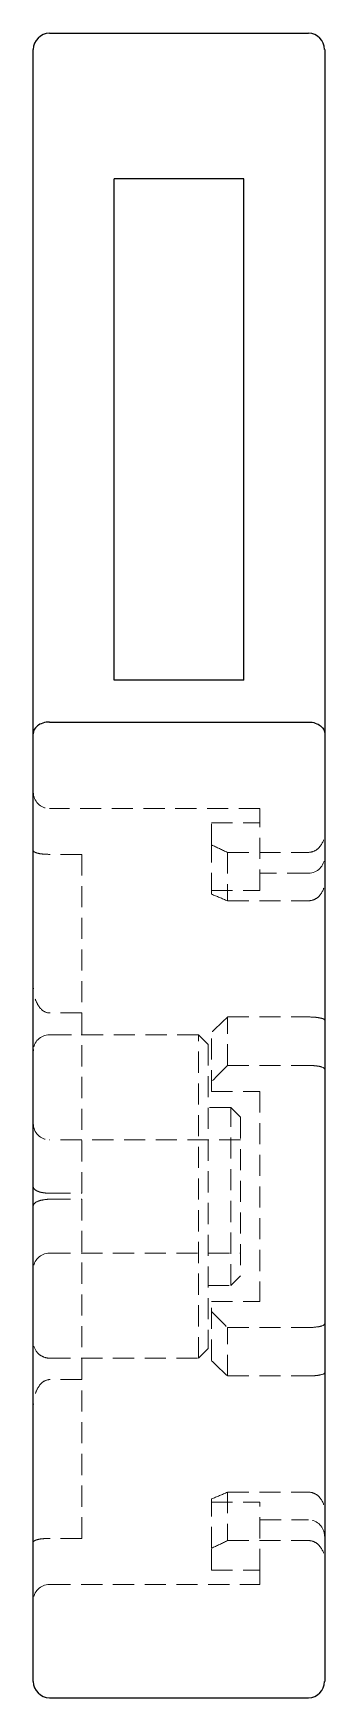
# Model space of a CAD drawing. Header units: millimetres. Extents: x 53 to 232, y 7 to 167.
# Drawn here: x 214.3 to 231.8, y 7 to 107 of the extents above.
import ezdxf

# ---------------------------------------------------------------- set-up
doc = ezdxf.new("R2010")
doc.units = ezdxf.units.MM
doc.linetypes.add('HIDDEN', pattern=[1.905, 1.27, -0.635])

msp = doc.modelspace()

# ---------------------------------------------------------------- linework, layer by layer
at = {"color": 7, "linetype": 'Continuous', "lineweight": 25}
for p, q in [((214.27, 98.65), (214.27, 106.03)), ((215.24, 107), (230.78, 107)), ((231.76, 106.03), (231.76, 98.65)), ((214.27, 64.92), (214.27, 98.65)), ((226.9, 98.26), (219.13, 98.26)), ((219.13, 68.14), (219.13, 98.26)), ((226.9, 68.14), (226.9, 98.26)), ((231.76, 98.65), (231.76, 64.92)), ((226.9, 68.14), (219.13, 68.14)), ((215.24, 65.62), (230.78, 65.62)), ((214.27, 7.97), (214.27, 64.92)), ((231.76, 64.92), (231.76, 7.97)), ((215.24, 7), (230.78, 7))]:
    msp.add_line(p, q, dxfattribs=at)
at = {"color": 7, "linetype": 'HIDDEN', "lineweight": 18}
for p, q in [((227.87, 60.43), (215.24, 60.43)), ((227.87, 60.43), (227.87, 59.56)), ((224.96, 58.24), (224.96, 59.56)), ((224.96, 59.56), (227.87, 59.56)), ((227.87, 55.49), (227.87, 59.56)), ((224.96, 55.28), (224.96, 58.24)), ((217.18, 57.67), (215.24, 57.67)), ((217.18, 57.67), (217.18, 46.83)), ((225.93, 57.79), (230.78, 57.79)), ((225.93, 57.79), (225.93, 54.88)), ((230.78, 56.54), (227.87, 56.54)), ((224.96, 55.49), (227.87, 55.49)), ((225.93, 54.88), (230.78, 54.88)), ((217.18, 48.14), (215.24, 48.14)), ((225.93, 47.9), (230.78, 47.9)), ((225.93, 44.99), (225.93, 47.9)), ((215.24, 46.83), (217.18, 46.83)), ((224.18, 46.83), (215.24, 46.83)), ((217.18, 37.31), (217.18, 46.83)), ((224.18, 27.4), (224.18, 46.83)), ((224.76, 46.25), (224.18, 46.83)), ((224.76, 46.25), (224.76, 27.98)), ((224.96, 43.43), (224.96, 46.98)), ((225.93, 44.99), (230.78, 44.99)), ((224.96, 43.43), (227.87, 43.43)), ((227.87, 43.43), (227.87, 30.8)), ((226.12, 42.46), (224.76, 42.46)), ((226.12, 31.77), (226.12, 42.46)), ((226.7, 41.87), (226.12, 42.46)), ((226.7, 41.87), (226.7, 32.35)), ((226.7, 40.51), (215.24, 40.51)), ((215.24, 37.31), (217.18, 37.31)), ((215.24, 36.95), (217.18, 36.95)), ((217.18, 36.95), (217.18, 26.11)), ((215.24, 33.71), (226.7, 33.71)), ((226.12, 31.77), (226.7, 32.35)), ((224.76, 31.77), (226.12, 31.77)), ((224.96, 27.25), (224.96, 30.8)), ((224.96, 30.8), (227.87, 30.8)), ((225.93, 26.33), (225.93, 29.24)), ((225.93, 29.24), (230.78, 29.24)), ((214.27, 28.37), (214.27, 28.34)), ((215.24, 27.4), (217.18, 27.4)), ((215.24, 27.4), (224.18, 27.4)), ((224.18, 27.4), (224.76, 27.98)), ((217.18, 26.11), (215.24, 26.11)), ((217.18, 16.57), (217.18, 26.11)), ((225.93, 26.33), (230.78, 26.33)), ((225.93, 19.35), (225.93, 16.44)), ((225.93, 19.35), (230.78, 19.35)), ((224.96, 15.99), (224.96, 18.95)), ((224.96, 18.74), (227.87, 18.74)), ((227.87, 14.67), (227.87, 18.74)), ((227.87, 17.69), (230.78, 17.69)), ((217.18, 16.57), (215.24, 16.57)), ((225.93, 16.44), (230.78, 16.44)), ((224.96, 14.67), (224.96, 15.99)), ((224.96, 14.67), (227.87, 14.67)), ((227.87, 14.67), (227.87, 13.8)), ((215.24, 13.8), (227.87, 13.8))]:
    msp.add_line(p, q, dxfattribs=at)
at = {"color": 7, "linetype": 'HIDDEN', "lineweight": 18, "flags": 128}
msp.add_lwpolyline([(214.92, 27.46), (215.05, 27.42), (215.24, 27.4)], dxfattribs=at)
at = {"color": 7, "linetype": 'Continuous', "lineweight": 25}
for centre, start, end in [((215.24, 106.03), 90, 180), ((230.78, 106.03), 0, 90), ((215.24, 7.97), 180, 270), ((230.78, 7.97), 270, 0)]:
    msp.add_arc(centre, 0.971, start, end, dxfattribs=at)
at = {"color": 7, "linetype": 'HIDDEN', "lineweight": 18}
for centre, start, end in [((215.24, 61.4), 180, 270), ((230.78, 57.51), 270, 0), ((215.24, 45.86), 90, 180), ((215.24, 41.49), 180, 270), ((215.24, 32.74), 90, 180), ((230.78, 16.71), 0, 90), ((215.24, 12.83), 90, 180)]:
    msp.add_arc(centre, 0.971, start, end, dxfattribs=at)
for major_axis, start_param, end_param in [((-21.54, 21.54), 5.409781, 5.453778), ((17.95, -17.95), 2.331763, 2.385949), ((21.54, 21.54), 1.48279, 1.526787), ((17.95, 17.95), 1.546365, 1.600551), ((17.95, -17.95), 4.682634, 4.73682), ((21.54, -21.54), 4.756398, 4.800395), ((17.95, 17.95), 3.897236, 3.951422), ((21.54, 21.54), 3.971, 4.014997)]:
    msp.add_ellipse((232.92, 37.11), major_axis=major_axis, ratio=0.414214, start_param=start_param, end_param=end_param, dxfattribs=at)
at = {"color": 7, "linetype": 'Continuous', "lineweight": 25}
for points in [[(215.24, 65.62), (215.1, 65.62), (214.96, 65.6), (214.71, 65.51), (214.6, 65.46), (214.35, 65.25), (214.27, 65.08), (214.27, 64.92)], [(230.78, 65.62), (230.93, 65.62), (231.07, 65.6), (231.32, 65.51), (231.42, 65.46), (231.68, 65.25), (231.76, 65.08), (231.76, 64.92)]]:
    msp.add_open_spline(points, degree=3, knots=[0, 0, 0, 0, 0.25, 0.25, 0.5, 0.5, 1, 1, 1, 1], dxfattribs=at)
at = {"color": 7, "linetype": 'HIDDEN', "lineweight": 18}
for points, knots in [([(230.78, 57.79), (230.93, 57.79), (231.07, 57.83), (231.32, 57.97), (231.42, 58.06), (231.67, 58.41), (231.76, 58.69), (231.76, 58.97)], [0, 0, 0, 0, 0.25, 0.25, 0.5, 0.5, 1, 1, 1, 1]), ([(215.24, 57.67), (215.07, 57.67), (214.91, 57.68), (214.65, 57.71), (214.56, 57.73), (214.41, 57.77), (214.36, 57.8), (214.29, 57.84), (214.27, 57.86), (214.27, 57.88)], [0, 0, 0, 0, 0.25, 0.25, 0.5, 0.5, 0.75, 0.75, 1, 1, 1, 1]), ([(230.78, 54.88), (230.93, 54.88), (231.07, 54.92), (231.31, 55.05), (231.42, 55.14), (231.67, 55.48), (231.76, 55.75), (231.76, 56.03)], [0, 0, 0, 0, 0.25, 0.25, 0.5, 0.5, 1, 1, 1, 1]), ([(215.24, 48.14), (215.07, 48.14), (214.91, 48.22), (214.65, 48.45), (214.56, 48.59), (214.41, 48.89), (214.36, 49.06), (214.29, 49.39), (214.27, 49.56), (214.27, 49.73)], [0, 0, 0, 0, 0.25, 0.25, 0.5, 0.5, 0.75, 0.75, 1, 1, 1, 1]), ([(230.78, 47.9), (230.93, 47.9), (231.07, 47.89), (231.32, 47.87), (231.42, 47.85), (231.67, 47.8), (231.76, 47.75), (231.76, 47.7)], [0, 0, 0, 0, 0.25, 0.25, 0.5, 0.5, 1, 1, 1, 1]), ([(214.28, 45.94), (214.28, 45.91), (214.27, 45.88), (214.27, 45.84), (214.27, 45.84)], [0, 0, 0, 0, 0.906353, 1, 1, 1, 1]), ([(230.78, 44.99), (230.93, 44.99), (231.07, 44.98), (231.31, 44.95), (231.42, 44.94), (231.67, 44.87), (231.76, 44.82), (231.76, 44.76)], [0, 0, 0, 0, 0.25, 0.25, 0.5, 0.5, 1, 1, 1, 1]), ([(215.24, 37.31), (215.11, 37.31), (214.98, 37.32), (214.74, 37.36), (214.63, 37.39), (214.36, 37.5), (214.27, 37.6), (214.27, 37.69)], [0, 0, 0, 0, 0.25, 0.25, 0.5, 0.5, 1, 1, 1, 1]), ([(215.24, 36.95), (215.11, 36.95), (214.98, 36.93), (214.74, 36.89), (214.63, 36.86), (214.36, 36.75), (214.27, 36.65), (214.27, 36.56)], [0, 0, 0, 0, 0.25, 0.25, 0.5, 0.5, 1, 1, 1, 1]), ([(230.78, 29.24), (230.93, 29.24), (231.07, 29.25), (231.31, 29.28), (231.42, 29.29), (231.67, 29.36), (231.76, 29.41), (231.76, 29.47)], [0, 0, 0, 0, 0.25, 0.25, 0.5, 0.5, 1, 1, 1, 1]), ([(215.24, 27.4), (215.11, 27.4), (214.98, 27.43), (214.74, 27.54), (214.63, 27.61), (214.36, 27.89), (214.27, 28.14), (214.27, 28.39)], [0, 0, 0, 0, 0.25, 0.25, 0.5, 0.5, 1, 1, 1, 1]), ([(215.24, 26.11), (215.07, 26.11), (214.91, 26.03), (214.65, 25.8), (214.56, 25.65), (214.41, 25.35), (214.36, 25.19), (214.29, 24.86), (214.27, 24.69), (214.27, 24.52)], [0, 0, 0, 0, 0.25, 0.25, 0.5, 0.5, 0.75, 0.75, 1, 1, 1, 1]), ([(230.78, 26.33), (230.93, 26.33), (231.07, 26.34), (231.32, 26.36), (231.42, 26.38), (231.67, 26.43), (231.76, 26.48), (231.76, 26.52)], [0, 0, 0, 0, 0.25, 0.25, 0.5, 0.5, 1, 1, 1, 1]), ([(230.78, 19.35), (230.93, 19.35), (231.07, 19.31), (231.31, 19.18), (231.42, 19.09), (231.67, 18.75), (231.76, 18.48), (231.76, 18.2)], [0, 0, 0, 0, 0.25, 0.25, 0.5, 0.5, 1, 1, 1, 1]), ([(215.24, 16.57), (215.07, 16.57), (214.91, 16.56), (214.65, 16.53), (214.56, 16.51), (214.41, 16.47), (214.36, 16.44), (214.29, 16.4), (214.27, 16.38), (214.27, 16.36)], [0, 0, 0, 0, 0.25, 0.25, 0.5, 0.5, 0.75, 0.75, 1, 1, 1, 1]), ([(230.78, 16.44), (230.93, 16.44), (231.07, 16.4), (231.32, 16.26), (231.42, 16.16), (231.67, 15.82), (231.76, 15.54), (231.76, 15.26)], [0, 0, 0, 0, 0.25, 0.25, 0.5, 0.5, 1, 1, 1, 1])]:
    msp.add_open_spline(points, degree=3, knots=knots, dxfattribs=at)

doc.saveas('drawing.dxf')
